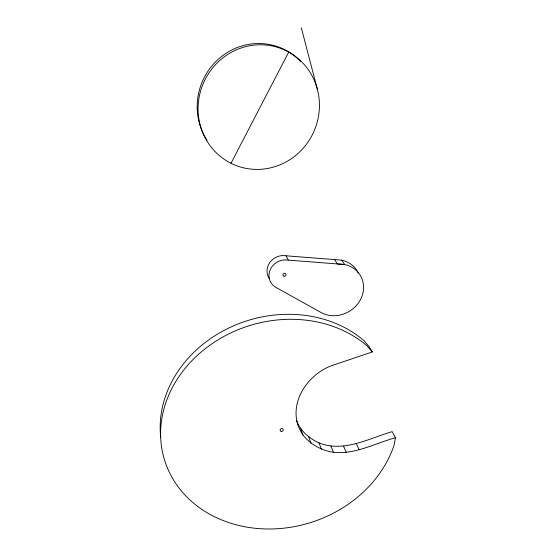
<?xml version="1.0" encoding="UTF-8"?>
<svg xmlns="http://www.w3.org/2000/svg" width="556" height="556" viewBox="0 0 556 556"><rect width="100%" height="100%" fill="white"/><g stroke="black" fill="none" stroke-linecap="round" stroke-linejoin="round"><path stroke-width="0.83" d="M395.49 437.718L394.03 445.377A120.812 103.103 -17.6 0 1 225.854 521.57A120.812 103.103 -17.6 0 1 184.55 369.052A120.812 103.103 -17.6 0 1 367.085 345.867L372.332 351.92L334.246 364.792C306.189 373.354 284.373 408.069 302.944 434.931C310.373 444.605 321.514 450.395 333.454 452.299C355.221 454.676 375.105 443.306 395.49 437.718L392.182 431.637C368.788 438.469 343.761 452.751 319.026 442.91C309.247 438.441 300.504 431.102 296.702 420.802M231.011 163.283L288.724 52.076A62.675 60.312 -66.8 0 0 198.068 109.254A62.675 60.312 -66.8 0 0 289.461 159.94A62.675 60.312 -66.8 0 0 288.724 52.076M288.3 260.138L344.637 264.496A27.988 25.152 -30.5 0 1 361.094 298.419A27.988 25.152 -30.5 0 1 321.945 313.014L277.006 287.994A15.742 14.491 -26.3 0 1 270.049 270.133A15.742 14.491 -26.3 0 1 288.3 260.138L286.076 255.802A15.526 14.331 -26.5 0 0 270.007 262.237A15.526 14.331 -26.5 0 0 269.264 278.493M286.076 255.802L341.669 260.145A27.612 24.881 -30.7 0 1 358.238 272.954M341.669 260.145L344.637 264.496L337.443 263.94L334.573 259.589M372.332 351.92L369.156 346.645L363.958 340.647A119.283 102.172 -17.6 0 0 229.628 327.63A119.283 102.172 -17.6 0 0 160.677 436.974M356.292 443.521L359.148 449.741M343.594 446.225L346.298 452.487M330.903 446.023L333.454 452.299M319.026 442.91L321.431 449.172M308.733 437.051L311.026 443.264M300.733 428.78L302.944 434.931M297.217 423.165L297.752 424.68M301.324 27.8L317.4 89.426M207.006 140.251A61.911 59.603 -67.8 0 1 219.842 57.887A61.911 59.603 -67.8 0 1 300.518 61.445M284.116 276.193A1.571 1.446 -26.3 0 0 285.986 274.247A1.571 1.446 -26.3 0 0 283.386 273.788A1.571 1.446 -26.3 0 0 284.116 276.193M281.155 431.331A1.605 1.369 -17.6 0 0 283.289 429.649A1.605 1.369 -17.6 0 0 280.724 428.996A1.605 1.369 -17.6 0 0 281.155 431.331"/></g></svg>
